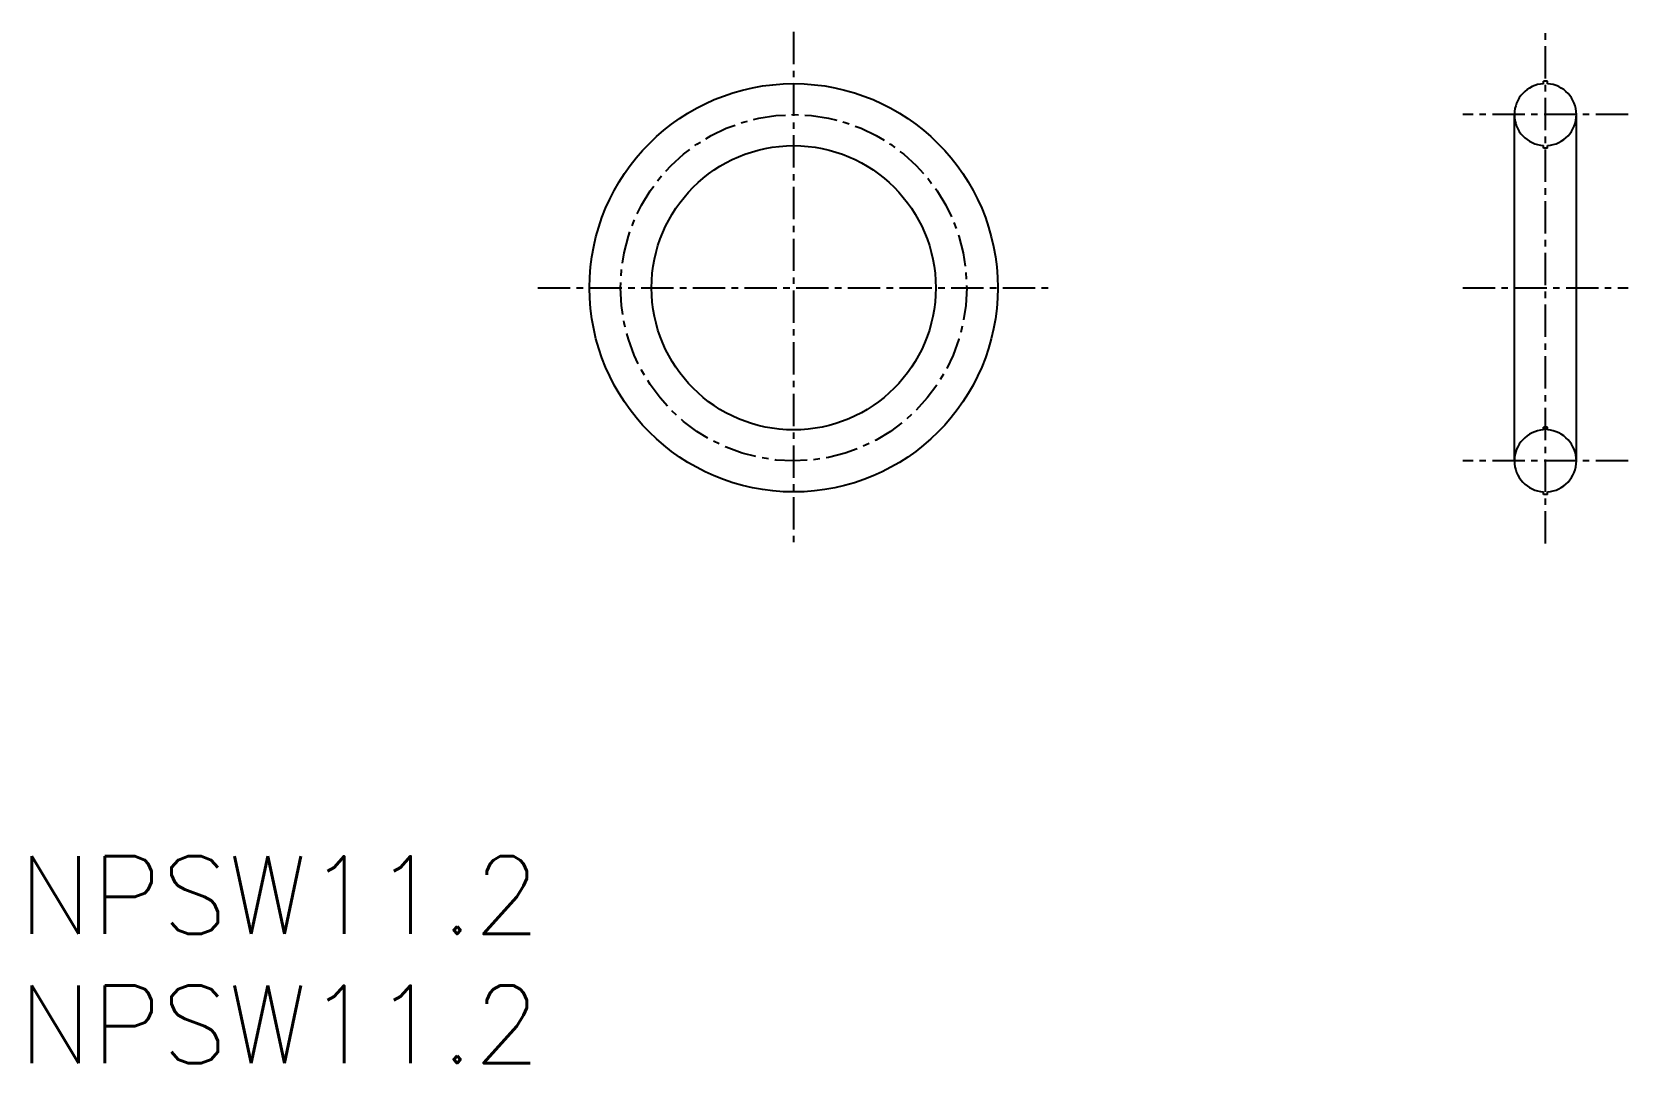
# Model space of a CAD drawing. Extents: x 0.5 to 62.3, y 0 to 39.9.
import ezdxf

# ---------------------------------------------------------------- set-up
doc = ezdxf.new("R2010")
doc.units = 0
doc.linetypes.add('CENTER', pattern=[2, 1.25, -0.25, 0.25, -0.25])
doc.layers.get('0').update_dxf_attribs({"linetype": 'CONTINUOUS'})
doc.layers.add('CENTER', color=1, linetype='CENTER')
doc.styles.get("Standard").update_dxf_attribs({"font": 'txt.shx'})

# ---------------------------------------------------------------- blocks, each defined once
blk = doc.blocks.new('*U3')
at = {"color": 7, "linetype": 'CONTINUOUS'}
blk.add_text('NPSW11.2', height=3, dxfattribs=at).set_placement((0, 0))
blk = doc.blocks.new('*U4')
at = {"color": 7, "linetype": 'CONTINUOUS'}
blk.add_text('NPSW11.2', height=3, dxfattribs=at).set_placement((0, 5))

msp = doc.modelspace()

# ---------------------------------------------------------------- linework, layer by layer
at = {"color": 7, "linetype": 'CONTINUOUS'}
for p, q in [((59.175, 38), (59.025, 38)), ((59.025, 37.898), (59.025, 38)), ((59.175, 37.898), (59.175, 38)), ((57.9, 23.3), (57.9, 36.7)), ((60.3, 23.3), (60.3, 36.7)), ((59.025, 35.4), (59.025, 35.502)), ((59.175, 35.4), (59.025, 35.4)), ((59.175, 35.4), (59.175, 35.502)), ((59.175, 24.6), (59.025, 24.6)), ((59.025, 24.498), (59.025, 24.6)), ((59.175, 24.498), (59.175, 24.6)), ((59.025, 22), (59.025, 22.102)), ((59.175, 22), (59.025, 22)), ((59.175, 22), (59.175, 22.102))]:
    msp.add_line(p, q, dxfattribs=at)
for radius in [7.9, 5.5]:
    msp.add_circle((30, 30), radius, dxfattribs=at)
for centre, start, end in [((59.1, 36.7), 93.58332, 266.41668), ((59.1, 36.7), 273.58332, 86.41668), ((59.1, 23.3), 93.58332, 266.41668), ((59.1, 23.3), 273.58332, 86.41668)]:
    msp.add_arc(centre, 1.2, start, end, dxfattribs=at)
at = {"layer": 'CENTER', "color": 1, "linetype": 'CENTER'}
for p, q in [((30, 39.9), (30, 20.1)), ((59.1, 20.1), (59.1, 39.9)), ((62.3, 36.7), (55.9, 36.7)), ((20.1, 30), (39.9, 30)), ((55.9, 30), (62.3, 30)), ((62.3, 23.3), (55.9, 23.3))]:
    msp.add_line(p, q, dxfattribs=at)
msp.add_circle((30, 30), 6.7, dxfattribs=at)

# ---------------------------------------------------------------- block references
at = {"color": 7, "linetype": 'CONTINUOUS'}
for name in ['*U4', '*U3']:
    msp.add_blockref(name, (0, 0), dxfattribs=at)

doc.saveas('drawing.dxf')
